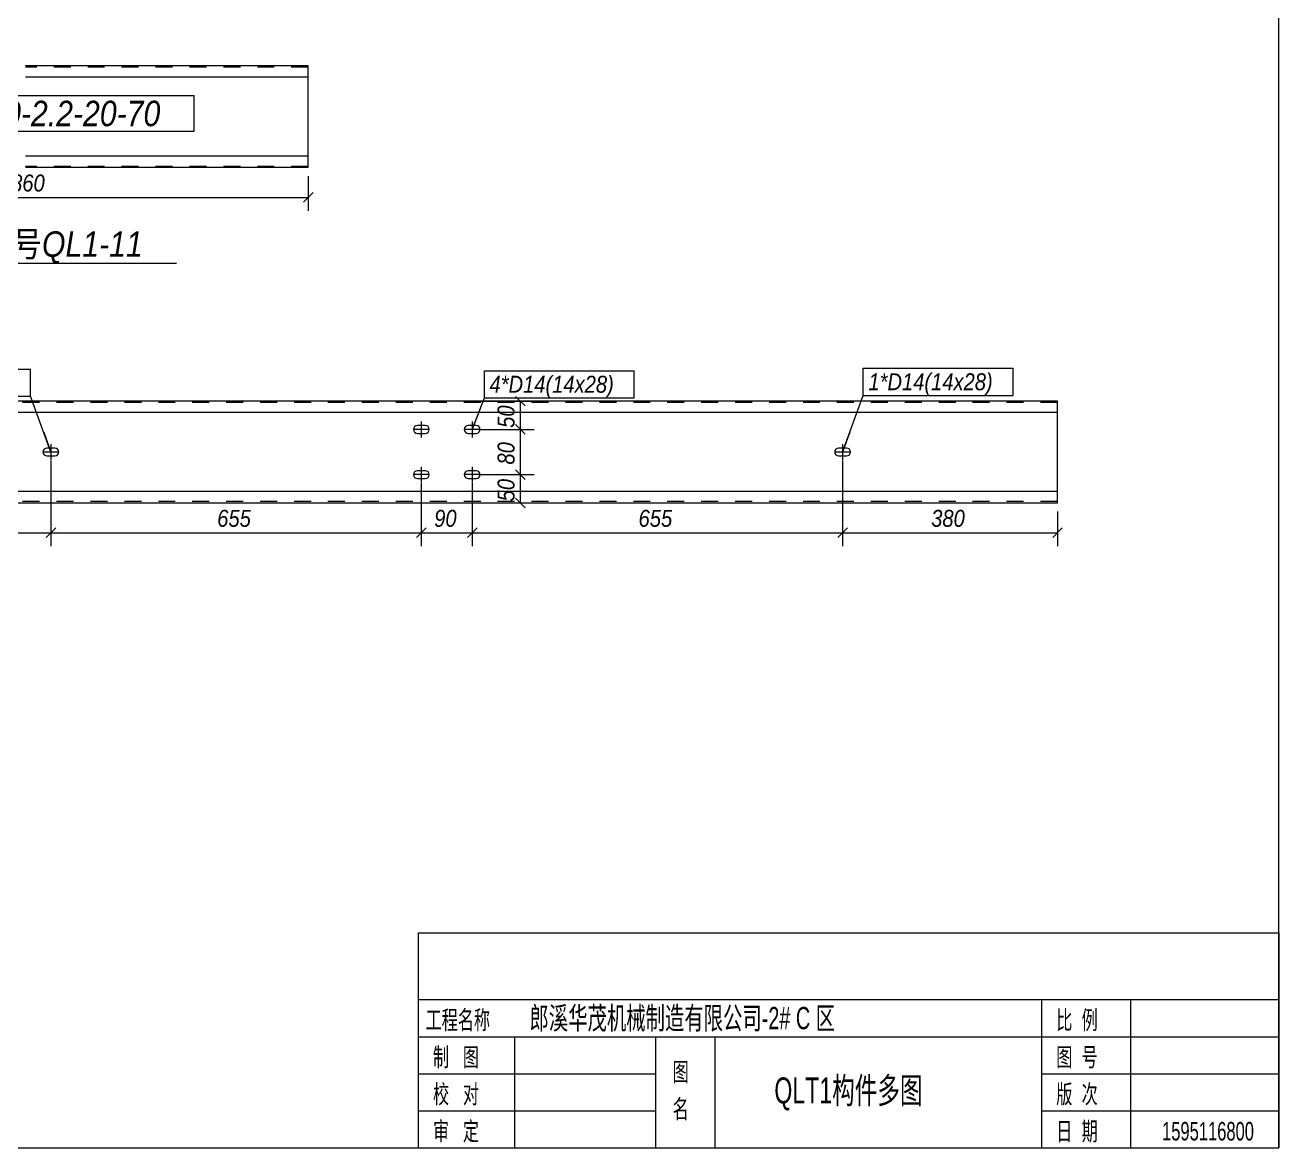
# Model space of a CAD drawing. Header units: millimetres. Extents: x 181 to 4047, y 165 to 2266.
# Drawn here: x 1397.3 to 1545.1, y 641.4 to 773.8 of the extents above; entities that cross this region are included whole.
import ezdxf

# ---------------------------------------------------------------- set-up
doc = ezdxf.new("R2010")
doc.units = ezdxf.units.MM
doc.linetypes.add('XKITLINE00', pattern=[0])
doc.linetypes.add('XKITLINE02', pattern=[4, 2, -2])
for name, color, linetype, lineweight in [('Bolt', 7, 'Continuous', 0), ('BoltMark', 3, 'Continuous', 0), ('DrawingSheet', 5, 'Continuous', 0), ('OtherObjectType', 1, 'Continuous', 0), ('Part', 2, 'Continuous', 0), ('PartMark', 3, 'Continuous', 0), ('Z-DIMENSIONS', 1, 'Continuous', 0)]:
    doc.layers.add(name, color=color, linetype=linetype, lineweight=lineweight)
doc.styles.add('Arial Italic', font='ariali.ttf')
doc.styles.add('宋体', font='arial.ttf')

msp = doc.modelspace()

# ---------------------------------------------------------------- linework, layer by layer
at = {"layer": 'Bolt', "color": 3, "linetype": 'XKITLINE00', "lineweight": 0}
for p, q in [((1443.09, 726.29), (1443.05, 726.12)), ((1443.05, 726.12), (1443.05, 726.12)), ((1443.05, 726.12), (1443.09, 725.94)), ((1444.92, 726.12), (1443.05, 726.12)), ((1443.19, 726.45), (1443.09, 726.29)), ((1443.09, 725.94), (1443.19, 725.79)), ((1443.34, 726.55), (1443.19, 726.45)), ((1443.19, 725.79), (1443.34, 725.68)), ((1443.52, 726.58), (1443.34, 726.55)), ((1444.45, 726.58), (1443.52, 726.58)), ((1443.98, 727.05), (1443.98, 725.18)), ((1444.63, 726.55), (1444.45, 726.58)), ((1444.78, 726.45), (1444.63, 726.55)), ((1444.63, 725.68), (1444.78, 725.79)), ((1444.88, 726.29), (1444.78, 726.45)), ((1444.78, 725.79), (1444.88, 725.94)), ((1444.92, 726.12), (1444.88, 726.29)), ((1444.88, 725.94), (1444.92, 726.12)), ((1444.92, 726.12), (1444.92, 726.12)), ((1449.09, 726.29), (1449.05, 726.12)), ((1449.05, 726.12), (1449.05, 726.12)), ((1449.05, 726.12), (1449.09, 725.94)), ((1450.92, 726.12), (1449.05, 726.12)), ((1449.19, 726.45), (1449.09, 726.29)), ((1449.09, 725.94), (1449.19, 725.79)), ((1449.34, 726.55), (1449.19, 726.45)), ((1449.19, 725.79), (1449.34, 725.68)), ((1449.52, 726.58), (1449.34, 726.55)), ((1450.45, 726.58), (1449.52, 726.58)), ((1449.98, 727.05), (1449.98, 725.18)), ((1450.63, 726.55), (1450.45, 726.58)), ((1450.78, 726.45), (1450.63, 726.55)), ((1450.63, 725.68), (1450.78, 725.79)), ((1450.88, 726.29), (1450.78, 726.45)), ((1450.78, 725.79), (1450.88, 725.94)), ((1450.92, 726.12), (1450.88, 726.29)), ((1450.88, 725.94), (1450.92, 726.12)), ((1450.92, 726.12), (1450.92, 726.12)), ((1400.32, 724.38), (1400.32, 722.52)), ((1443.34, 725.68), (1443.52, 725.65)), ((1443.52, 725.65), (1444.45, 725.65)), ((1444.45, 725.65), (1444.63, 725.68)), ((1449.34, 725.68), (1449.52, 725.65)), ((1449.52, 725.65), (1450.45, 725.65)), ((1450.45, 725.65), (1450.63, 725.68)), ((1493.65, 724.38), (1493.65, 722.52)), ((1399.42, 723.63), (1399.38, 723.45)), ((1399.38, 723.45), (1399.38, 723.45)), ((1399.38, 723.45), (1399.42, 723.27)), ((1401.25, 723.45), (1399.38, 723.45)), ((1399.52, 723.78), (1399.42, 723.63)), ((1399.42, 723.27), (1399.52, 723.12)), ((1399.67, 723.88), (1399.52, 723.78)), ((1399.52, 723.12), (1399.67, 723.02)), ((1399.85, 723.92), (1399.67, 723.88)), ((1399.67, 723.02), (1399.85, 722.98)), ((1400.78, 723.92), (1399.85, 723.92)), ((1399.85, 722.98), (1400.78, 722.98)), ((1400.96, 723.88), (1400.78, 723.92)), ((1400.78, 722.98), (1400.96, 723.02)), ((1401.11, 723.78), (1400.96, 723.88)), ((1400.96, 723.02), (1401.11, 723.12)), ((1401.21, 723.63), (1401.11, 723.78)), ((1401.11, 723.12), (1401.21, 723.27)), ((1401.25, 723.45), (1401.21, 723.63)), ((1401.21, 723.27), (1401.25, 723.45)), ((1401.25, 723.45), (1401.25, 723.45)), ((1492.75, 723.63), (1492.72, 723.45)), ((1492.72, 723.45), (1492.72, 723.45)), ((1492.72, 723.45), (1492.75, 723.27)), ((1494.58, 723.45), (1492.72, 723.45)), ((1492.85, 723.78), (1492.75, 723.63)), ((1492.75, 723.27), (1492.85, 723.12)), ((1493, 723.88), (1492.85, 723.78)), ((1492.85, 723.12), (1493, 723.02)), ((1493.18, 723.92), (1493, 723.88)), ((1493, 723.02), (1493.18, 722.98)), ((1494.12, 723.92), (1493.18, 723.92)), ((1493.18, 722.98), (1494.12, 722.98)), ((1494.3, 723.88), (1494.12, 723.92)), ((1494.12, 722.98), (1494.3, 723.02)), ((1494.45, 723.78), (1494.3, 723.88)), ((1494.3, 723.02), (1494.45, 723.12)), ((1494.55, 723.63), (1494.45, 723.78)), ((1494.45, 723.12), (1494.55, 723.27)), ((1494.58, 723.45), (1494.55, 723.63)), ((1494.55, 723.27), (1494.58, 723.45)), ((1494.58, 723.45), (1494.58, 723.45)), ((1443.98, 721.72), (1443.98, 719.85)), ((1449.98, 721.72), (1449.98, 719.85)), ((1443.09, 720.96), (1443.05, 720.78)), ((1443.05, 720.78), (1443.05, 720.78)), ((1443.05, 720.78), (1443.09, 720.6)), ((1444.92, 720.78), (1443.05, 720.78)), ((1443.19, 721.11), (1443.09, 720.96)), ((1443.09, 720.6), (1443.19, 720.45)), ((1443.34, 721.21), (1443.19, 721.11)), ((1443.19, 720.45), (1443.34, 720.35)), ((1443.52, 721.25), (1443.34, 721.21)), ((1443.34, 720.35), (1443.52, 720.32)), ((1444.45, 721.25), (1443.52, 721.25)), ((1443.52, 720.32), (1444.45, 720.32)), ((1444.63, 721.21), (1444.45, 721.25)), ((1444.45, 720.32), (1444.63, 720.35)), ((1444.78, 721.11), (1444.63, 721.21)), ((1444.63, 720.35), (1444.78, 720.45)), ((1444.88, 720.96), (1444.78, 721.11)), ((1444.78, 720.45), (1444.88, 720.6)), ((1444.92, 720.78), (1444.88, 720.96)), ((1444.88, 720.6), (1444.92, 720.78)), ((1444.92, 720.78), (1444.92, 720.78)), ((1449.09, 720.96), (1449.05, 720.78)), ((1449.05, 720.78), (1449.05, 720.78)), ((1449.05, 720.78), (1449.09, 720.6)), ((1450.92, 720.78), (1449.05, 720.78)), ((1449.19, 721.11), (1449.09, 720.96)), ((1449.09, 720.6), (1449.19, 720.45)), ((1449.34, 721.21), (1449.19, 721.11)), ((1449.19, 720.45), (1449.34, 720.35)), ((1449.52, 721.25), (1449.34, 721.21)), ((1449.34, 720.35), (1449.52, 720.32)), ((1450.45, 721.25), (1449.52, 721.25)), ((1449.52, 720.32), (1450.45, 720.32)), ((1450.63, 721.21), (1450.45, 721.25)), ((1450.45, 720.32), (1450.63, 720.35)), ((1450.78, 721.11), (1450.63, 721.21)), ((1450.63, 720.35), (1450.78, 720.45)), ((1450.88, 720.96), (1450.78, 721.11)), ((1450.78, 720.45), (1450.88, 720.6)), ((1450.92, 720.78), (1450.88, 720.96)), ((1450.88, 720.6), (1450.92, 720.78)), ((1450.92, 720.78), (1450.92, 720.78))]:
    msp.add_line(p, q, dxfattribs=at)
at = {"layer": 'BoltMark', "color": 3, "linetype": 'XKITLINE00', "lineweight": 0}
for p, q in [((1380.27, 733.22), (1397.92, 733.22)), ((1397.92, 730.02), (1397.92, 733.22)), ((1496.09, 733.33), (1513.75, 733.33)), ((1496.09, 730.13), (1496.09, 733.33)), ((1513.75, 730.13), (1513.75, 733.33)), ((1451.42, 733.04), (1469.07, 733.04)), ((1451.42, 729.84), (1451.42, 733.04)), ((1469.07, 729.84), (1469.07, 733.04)), ((1380.27, 730.02), (1397.92, 730.02)), ((1400.32, 723.45), (1397.92, 730.02)), ((1449.98, 726.12), (1451.42, 729.84)), ((1451.42, 729.84), (1469.07, 729.84)), ((1493.65, 723.45), (1496.09, 730.13)), ((1496.09, 730.13), (1513.75, 730.13)), ((1450.88, 728.45), (1449.98, 726.12)), ((1399.46, 725.8), (1400.32, 723.45)), ((1494.51, 725.8), (1493.65, 723.45))]:
    msp.add_line(p, q, dxfattribs=at)
at = {"layer": 'DrawingSheet', "color": 5, "linetype": 'XKITLINE00', "lineweight": 0}
for p, q in [((1545.09, 641.39), (1545.09, 940.28)), ((1119.35, 641.39), (1545.09, 641.39))]:
    msp.add_line(p, q, dxfattribs=at)
at = {"layer": 'OtherObjectType', "color": 6, "linetype": 'XKITLINE00', "lineweight": 0}
msp.add_line((1379.41, 745.72), (1415.13, 745.72), dxfattribs=at)
at = {"layer": 'OtherObjectType', "color": 2, "linetype": 'XKITLINE00', "lineweight": 0}
for p, q in [((1443.61, 666.76), (1545.09, 666.76)), ((1443.61, 666.76), (1443.61, 641.39)), ((1545.09, 666.76), (1545.09, 641.39)), ((1443.61, 641.39), (1545.09, 641.39))]:
    msp.add_line(p, q, dxfattribs=at)
at = {"layer": 'OtherObjectType', "color": 3, "linetype": 'XKITLINE00', "lineweight": 0}
for p, q in [((1443.61, 658.89), (1545.09, 658.89)), ((1517.09, 658.89), (1517.09, 641.39)), ((1527.59, 658.89), (1527.59, 641.39)), ((1443.61, 654.51), (1545.09, 654.51)), ((1454.98, 654.51), (1454.98, 641.39)), ((1471.6, 654.51), (1471.6, 641.39)), ((1478.6, 654.51), (1478.6, 641.39)), ((1443.61, 650.14), (1471.6, 650.14)), ((1517.09, 650.14), (1545.09, 650.14)), ((1443.61, 645.77), (1471.6, 645.77)), ((1517.09, 645.77), (1545.09, 645.77))]:
    msp.add_line(p, q, dxfattribs=at)
at = {"layer": 'Part', "color": 2, "linetype": 'XKITLINE00', "lineweight": 0}
for p, q in [((1430.65, 768.99), (1397.32, 768.99)), ((1430.65, 756.99), (1430.65, 768.99)), ((1430.65, 767.65), (1397.32, 767.65)), ((1430.65, 758.32), (1397.32, 758.32)), ((1430.65, 756.99), (1397.32, 756.99)), ((1518.98, 729.45), (1366.05, 729.45)), ((1518.98, 717.45), (1518.98, 729.45)), ((1518.98, 728.12), (1366.05, 728.12)), ((1518.98, 718.78), (1366.05, 718.78)), ((1366.05, 717.45), (1518.98, 717.45))]:
    msp.add_line(p, q, dxfattribs=at)
at = {"layer": 'Part', "color": 7, "linetype": 'XKITLINE02', "lineweight": 0}
for p, q in [((1430.65, 768.84), (1397.32, 768.84)), ((1430.65, 757.13), (1397.32, 757.13)), ((1518.98, 729.3), (1366.05, 729.3)), ((1518.98, 717.6), (1366.05, 717.6))]:
    msp.add_line(p, q, dxfattribs=at)
at = {"layer": 'PartMark', "color": 1, "linetype": 'XKITLINE00', "lineweight": 0}
for p, q in [((1385.09, 765.47), (1417.2, 765.47)), ((1417.2, 761.27), (1417.2, 765.47)), ((1385.09, 761.27), (1417.2, 761.27))]:
    msp.add_line(p, q, dxfattribs=at)
at = {"layer": 'Z-DIMENSIONS', "color": 4, "linetype": 'XKITLINE00', "lineweight": 0}
for p, q in [((1430.65, 755.99), (1430.65, 751.87)), ((1431.22, 754.04), (1430.09, 752.9)), ((1363.88, 753.47), (1430.65, 753.47)), ((1450.98, 729.45), (1457.27, 729.45)), ((1455.1, 730.01), (1456.23, 728.88)), ((1455.67, 726.12), (1455.67, 729.45)), ((1450.98, 726.12), (1457.27, 726.12)), ((1450.98, 726.12), (1457.27, 726.12)), ((1455.1, 726.68), (1456.23, 725.55)), ((1455.1, 726.68), (1456.23, 725.55)), ((1455.67, 720.78), (1455.67, 726.12)), ((1400.32, 722.45), (1400.32, 712.33)), ((1400.32, 722.45), (1400.32, 712.33)), ((1455.1, 721.35), (1456.23, 720.22)), ((1455.1, 721.35), (1456.23, 720.22)), ((1493.65, 722.45), (1493.65, 712.33)), ((1493.65, 722.45), (1493.65, 712.33)), ((1450.98, 720.78), (1457.27, 720.78)), ((1450.98, 720.78), (1457.27, 720.78)), ((1455.67, 717.45), (1455.67, 720.78)), ((1443.98, 719.78), (1443.98, 712.33)), ((1443.98, 719.78), (1443.98, 712.33)), ((1449.98, 719.78), (1449.98, 712.33)), ((1449.98, 719.78), (1449.98, 712.33)), ((1450.98, 717.45), (1457.27, 717.45)), ((1455.1, 718.01), (1456.23, 716.88)), ((1518.98, 716.45), (1518.98, 712.33)), ((1400.88, 714.5), (1399.75, 713.37)), ((1400.88, 714.5), (1399.75, 713.37)), ((1444.55, 714.5), (1443.42, 713.37)), ((1444.55, 714.5), (1443.42, 713.37)), ((1450.55, 714.5), (1449.42, 713.37)), ((1450.55, 714.5), (1449.42, 713.37)), ((1494.22, 714.5), (1493.08, 713.37)), ((1494.22, 714.5), (1493.08, 713.37)), ((1519.55, 714.5), (1518.42, 713.37)), ((1332.15, 713.93), (1400.32, 713.93)), ((1400.32, 713.93), (1443.98, 713.93)), ((1443.98, 713.93), (1449.98, 713.93)), ((1449.98, 713.93), (1493.65, 713.93)), ((1493.65, 713.93), (1518.98, 713.93))]:
    msp.add_line(p, q, dxfattribs=at)
at = {"layer": 'Z-DIMENSIONS', "color": 3}
for p in [(1430.65, 753.47), (1455.67, 729.45), (1455.67, 726.12), (1455.67, 726.12), (1455.67, 720.78), (1455.67, 720.78), (1455.67, 717.45), (1400.32, 713.93), (1400.32, 713.93), (1443.98, 713.93), (1443.98, 713.93), (1449.98, 713.93), (1449.98, 713.93), (1493.65, 713.93), (1493.65, 713.93), (1518.98, 713.93)]:
    msp.add_point(p, dxfattribs=at)

# ---------------------------------------------------------------- texts
at = {"layer": 'BoltMark', "color": 7, "style": 'Arial Italic', "width": 0.85}
for s, p in [('4*D14(14x28)', (1452.02, 730.44)), ('1*D14(14x28)', (1496.69, 730.73))]:
    msp.add_text(s, height=2, dxfattribs=at).set_placement(p)
at = {"layer": 'OtherObjectType', "color": 6, "style": 'Arial Italic', "width": 0.85}
msp.add_text('共26件, 编号QL1-11', height=3, dxfattribs=at).set_placement((1379.41, 746.47))
at = {"layer": 'OtherObjectType', "color": 4, "style": '宋体', "width": 0.6375}
for s, height, p in [('工程名称', 2.187, (1444.48, 655.39)), ('比  例', 2.187, (1518.84, 655.39)), ('制   图', 2.187, (1445.36, 651.01)), ('图  号', 2.187, (1518.84, 651.01)), ('图', 2.19, (1473.61, 649.26)), ('校   对', 2.187, (1445.36, 646.64)), ('版  次', 2.187, (1518.84, 646.64)), ('名', 2.19, (1473.61, 644.89)), ('审   定', 2.187, (1445.36, 642.27)), ('日  期', 2.187, (1518.84, 642.27))]:
    msp.add_text(s, height=height, dxfattribs=at).set_placement(p)
at = {"layer": 'OtherObjectType', "color": 7, "style": '宋体', "width": 0.6375}
for s, height, p in [('郎溪华茂机械制造有限公司-2# C 区', 2.6244, (1456.73, 655.39)), ('QLT1构件多图', 3.062, (1485.6, 646.64)), ('1595116800', 2.187, (1531.31, 642.27))]:
    msp.add_text(s, height=height, dxfattribs=at).set_placement(p)
at = {"layer": 'PartMark', "color": 7, "style": 'Arial Italic', "width": 0.85}
msp.add_text('CC180-2.2-20-70', height=3, dxfattribs=at).set_placement((1385.69, 761.87))
at = {"layer": 'Z-DIMENSIONS', "color": 3, "style": 'Arial Italic', "width": 0.85}
for s, p in [('1860', (1394.3, 754.17)), ('655', (1419.92, 714.63)), ('90', (1445.5, 714.63)), ('655', (1469.59, 714.63)), ('380', (1504.09, 714.63))]:
    msp.add_text(s, height=2, dxfattribs=at).set_placement(p)
for s, p in [('50', (1454.97, 726.3)), ('80', (1454.97, 721.97)), ('50', (1454.97, 717.63))]:
    msp.add_text(s, height=2, rotation=90.0002, dxfattribs=at).set_placement(p)

doc.saveas('drawing.dxf')
